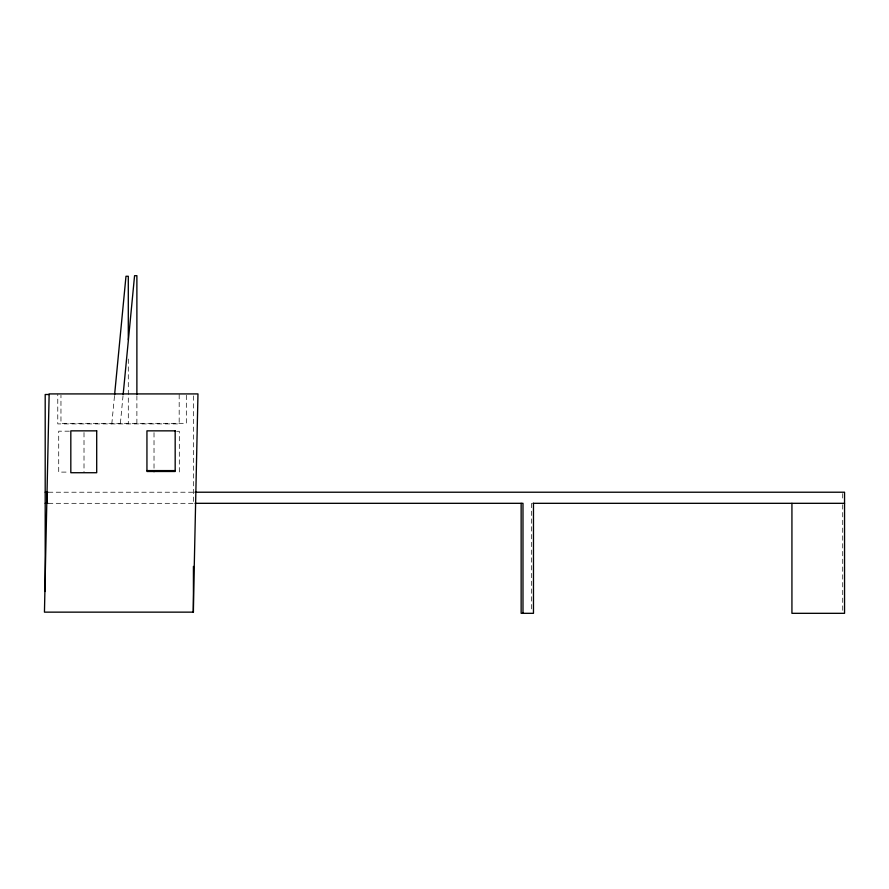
<?xml version="1.0" encoding="UTF-8"?>
<svg xmlns="http://www.w3.org/2000/svg" width="889" height="889" viewBox="0 0 889 889"><rect width="100%" height="100%" fill="white"/><g stroke="black" fill="none" stroke-linecap="round" stroke-linejoin="round"><path stroke-width="0.67" stroke-dasharray="4.45 3.33" d="M111.803 423.909L114.581 394.938M120.393 423.32L123.038 395.727M69.364 431.176L58.718 431.176L58.718 472.103L69.364 472.103M176.644 431.287L179.311 431.287L179.311 472.215L176.644 472.215M48.428 492.217L194.98 492.217M48.428 503.318L195.058 503.318M842.705 493.606L842.705 500.54M842.716 504.696L842.716 610.565M531.622 503.318L531.622 610.565M193.424 395.883L193.424 504.019M186.323 395.249L186.323 423.32L60.963 423.32L60.963 395.249M179.178 394.505L179.178 423.909L57.774 423.909L57.774 394.505M154.019 432.654L154.019 472.215M136.884 395.727L136.884 423.32M128.294 359.056L128.294 423.909M84.01 432.543L84.01 472.103"/><path stroke-width="1.33" d="M193.269 612.143L197.969 393.916L49.151 393.916L44.45 612.143L193.424 612.143L193.424 566.393M114.581 394.938L125.982 276.268L128.294 276.268L128.294 339.742M123.171 394.349L134.572 275.679L136.884 275.679L136.884 394.349M48.962 394.505L45.195 394.505L45.195 591.485M146.941 470.592L175.177 470.592M45.195 492.217L47.962 492.217M194.98 492.217L844.55 492.217L844.55 613.321L791.932 613.321L791.932 503.318M45.195 503.318L47.962 503.318M195.058 503.318L522.988 503.318L522.988 613.321M533.011 503.318L844.55 503.318M533.467 503.318L533.467 613.321L521.143 613.321L521.143 503.318M47.039 492.217L47.039 503.318M96.701 430.854L70.82 430.854L70.82 472.726L96.701 472.726L96.701 430.854M175.177 430.854L146.941 430.854L146.941 471.492L175.177 471.492L175.177 430.854"/></g></svg>
